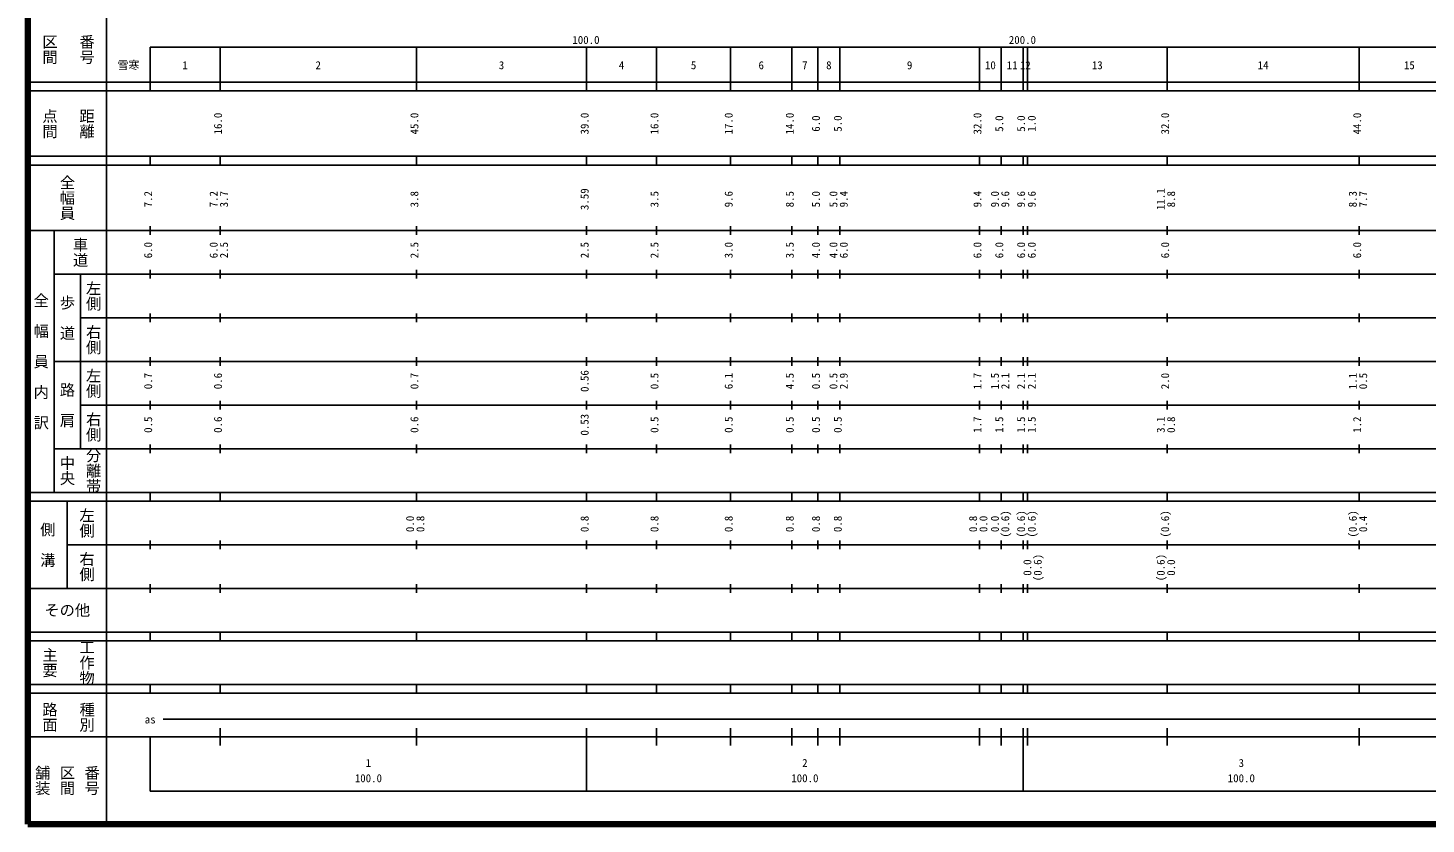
# Model space of a CAD drawing. Units: millimetres on the paper, enlarged 1000 times. Extents: x 40000 to 680000, y 20000 to 380000.
# Drawn here: x 40000 to 360320, y 20000 to 202409 of the extents above; entities that cross this region are included whole.
import ezdxf
from ezdxf.enums import TextEntityAlignment as Align

# ---------------------------------------------------------------- set-up
doc = ezdxf.new("R2010")
doc.units = ezdxf.units.MM
doc.header["$LTSCALE"] = 1000
doc.layers.add('M-TTL', color=2, linetype='Continuous', lineweight=140)
doc.layers.add('M-TTL-BAND', color=7, linetype='Continuous', lineweight=25)
doc.styles.add('@ＭＳ ゴシック', font='')
doc.styles.add('ＭＳ ゴシック', font='')
doc.styles.get('@ＭＳ ゴシック').set_extended_font_data('@MS Gothic')
doc.styles.get('ＭＳ ゴシック').set_extended_font_data('MS Gothic')

msp = doc.modelspace()

# ---------------------------------------------------------------- linework, layer by layer
at = {"layer": 'M-TTL'}
for p, q in [((40000, 380000), (40000, 20000)), ((40000, 20000), (680000, 20000))]:
    msp.add_line(p, q, dxfattribs=at)
at = {"layer": 'M-TTL-BAND'}
for p, q in [((58000, 370000), (58000, 20000)), ((68000, 198000), (579000, 198000)), ((68000, 198000), (68000, 188000)), ((84000, 188000), (84000, 198000)), ((129000, 188000), (129000, 198000)), ((168000, 188000), (168000, 198000)), ((184000, 188000), (184000, 198000)), ((201000, 188000), (201000, 198000)), ((215000, 188000), (215000, 198000)), ((221000, 188000), (221000, 198000)), ((226000, 188000), (226000, 198000)), ((258000, 188000), (258000, 198000)), ((263000, 188000), (263000, 198000)), ((268000, 188000), (268000, 198000)), ((269000, 188000), (269000, 198000)), ((301000, 188000), (301000, 198000)), ((345000, 188000), (345000, 198000)), ((40000, 190000), (579000, 190000)), ((40000, 188000), (579000, 188000)), ((40000, 173000), (579000, 173000)), ((68000, 171000), (68000, 173000)), ((84000, 171000), (84000, 173000)), ((129000, 171000), (129000, 173000)), ((168000, 171000), (168000, 173000)), ((184000, 171000), (184000, 173000)), ((201000, 171000), (201000, 173000)), ((215000, 171000), (215000, 173000)), ((221000, 171000), (221000, 173000)), ((226000, 171000), (226000, 173000)), ((258000, 171000), (258000, 173000)), ((263000, 171000), (263000, 173000)), ((268000, 171000), (268000, 173000)), ((269000, 171000), (269000, 173000)), ((301000, 171000), (301000, 173000)), ((345000, 171000), (345000, 173000)), ((40000, 171000), (579000, 171000)), ((68000, 155000), (68000, 157000)), ((84000, 155000), (84000, 157000)), ((129000, 155000), (129000, 157000)), ((168000, 155000), (168000, 157000)), ((184000, 155000), (184000, 157000)), ((201000, 155000), (201000, 157000)), ((215000, 155000), (215000, 157000)), ((221000, 155000), (221000, 157000)), ((226000, 155000), (226000, 157000)), ((258000, 155000), (258000, 157000)), ((263000, 155000), (263000, 157000)), ((268000, 155000), (268000, 157000)), ((269000, 155000), (269000, 157000)), ((301000, 155000), (301000, 157000)), ((345000, 155000), (345000, 157000)), ((40000, 156000), (579000, 156000)), ((46000, 96000), (46000, 156000)), ((46000, 146000), (579000, 146000)), ((52000, 146000), (52000, 106000)), ((68000, 145000), (68000, 147000)), ((84000, 145000), (84000, 147000)), ((129000, 145000), (129000, 147000)), ((168000, 145000), (168000, 147000)), ((184000, 145000), (184000, 147000)), ((201000, 145000), (201000, 147000)), ((215000, 145000), (215000, 147000)), ((221000, 145000), (221000, 147000)), ((226000, 145000), (226000, 147000)), ((258000, 145000), (258000, 147000)), ((263000, 145000), (263000, 147000)), ((268000, 145000), (268000, 147000)), ((269000, 145000), (269000, 147000)), ((301000, 145000), (301000, 147000)), ((345000, 145000), (345000, 147000)), ((52000, 136000), (579000, 136000)), ((68000, 135000), (68000, 137000)), ((84000, 135000), (84000, 137000)), ((129000, 135000), (129000, 137000)), ((168000, 135000), (168000, 137000)), ((184000, 135000), (184000, 137000)), ((201000, 135000), (201000, 137000)), ((215000, 135000), (215000, 137000)), ((221000, 135000), (221000, 137000)), ((226000, 135000), (226000, 137000)), ((258000, 135000), (258000, 137000)), ((263000, 135000), (263000, 137000)), ((268000, 135000), (268000, 137000)), ((269000, 135000), (269000, 137000)), ((301000, 135000), (301000, 137000)), ((345000, 135000), (345000, 137000)), ((46000, 126000), (579000, 126000)), ((68000, 125000), (68000, 127000)), ((84000, 125000), (84000, 127000)), ((129000, 125000), (129000, 127000)), ((168000, 125000), (168000, 127000)), ((184000, 125000), (184000, 127000)), ((201000, 125000), (201000, 127000)), ((215000, 125000), (215000, 127000)), ((221000, 125000), (221000, 127000)), ((226000, 125000), (226000, 127000)), ((258000, 125000), (258000, 127000)), ((263000, 125000), (263000, 127000)), ((268000, 125000), (268000, 127000)), ((269000, 125000), (269000, 127000)), ((301000, 125000), (301000, 127000)), ((345000, 125000), (345000, 127000)), ((52000, 116000), (579000, 116000)), ((68000, 115000), (68000, 117000)), ((84000, 115000), (84000, 117000)), ((129000, 115000), (129000, 117000)), ((168000, 115000), (168000, 117000)), ((184000, 115000), (184000, 117000)), ((201000, 115000), (201000, 117000)), ((215000, 115000), (215000, 117000)), ((221000, 115000), (221000, 117000)), ((226000, 115000), (226000, 117000)), ((258000, 115000), (258000, 117000)), ((263000, 115000), (263000, 117000)), ((268000, 115000), (268000, 117000)), ((269000, 115000), (269000, 117000)), ((301000, 115000), (301000, 117000)), ((345000, 115000), (345000, 117000)), ((46000, 106000), (579000, 106000)), ((68000, 105000), (68000, 107000)), ((84000, 105000), (84000, 107000)), ((129000, 105000), (129000, 107000)), ((168000, 105000), (168000, 107000)), ((184000, 105000), (184000, 107000)), ((201000, 105000), (201000, 107000)), ((215000, 105000), (215000, 107000)), ((221000, 105000), (221000, 107000)), ((226000, 105000), (226000, 107000)), ((258000, 105000), (258000, 107000)), ((263000, 105000), (263000, 107000)), ((268000, 105000), (268000, 107000)), ((269000, 105000), (269000, 107000)), ((301000, 105000), (301000, 107000)), ((345000, 105000), (345000, 107000)), ((40000, 96000), (579000, 96000)), ((40000, 94000), (579000, 94000)), ((49000, 94000), (49000, 74000)), ((68000, 94000), (68000, 96000)), ((84000, 94000), (84000, 96000)), ((129000, 94000), (129000, 96000)), ((168000, 94000), (168000, 96000)), ((184000, 94000), (184000, 96000)), ((201000, 94000), (201000, 96000)), ((215000, 94000), (215000, 96000)), ((221000, 94000), (221000, 96000)), ((226000, 94000), (226000, 96000)), ((258000, 94000), (258000, 96000)), ((263000, 94000), (263000, 96000)), ((268000, 94000), (268000, 96000)), ((269000, 94000), (269000, 96000)), ((301000, 94000), (301000, 96000)), ((345000, 94000), (345000, 96000)), ((49000, 84000), (579000, 84000)), ((68000, 83000), (68000, 85000)), ((84000, 83000), (84000, 85000)), ((129000, 83000), (129000, 85000)), ((168000, 83000), (168000, 85000)), ((184000, 83000), (184000, 85000)), ((201000, 83000), (201000, 85000)), ((215000, 83000), (215000, 85000)), ((221000, 83000), (221000, 85000)), ((226000, 83000), (226000, 85000)), ((258000, 83000), (258000, 85000)), ((263000, 83000), (263000, 85000)), ((268000, 83000), (268000, 85000)), ((269000, 83000), (269000, 85000)), ((301000, 83000), (301000, 85000)), ((345000, 83000), (345000, 85000)), ((40000, 74000), (579000, 74000)), ((68000, 73000), (68000, 75000)), ((84000, 73000), (84000, 75000)), ((129000, 73000), (129000, 75000)), ((168000, 73000), (168000, 75000)), ((184000, 73000), (184000, 75000)), ((201000, 73000), (201000, 75000)), ((215000, 73000), (215000, 75000)), ((221000, 73000), (221000, 75000)), ((226000, 73000), (226000, 75000)), ((258000, 73000), (258000, 75000)), ((263000, 73000), (263000, 75000)), ((268000, 73000), (268000, 75000)), ((269000, 73000), (269000, 75000)), ((301000, 73000), (301000, 75000)), ((345000, 73000), (345000, 75000)), ((40000, 64000), (579000, 64000)), ((40000, 62000), (579000, 62000)), ((68000, 62000), (68000, 64000)), ((84000, 62000), (84000, 64000)), ((129000, 62000), (129000, 64000)), ((168000, 62000), (168000, 64000)), ((184000, 62000), (184000, 64000)), ((201000, 62000), (201000, 64000)), ((215000, 62000), (215000, 64000)), ((221000, 62000), (221000, 64000)), ((226000, 62000), (226000, 64000)), ((258000, 62000), (258000, 64000)), ((263000, 62000), (263000, 64000)), ((268000, 62000), (268000, 64000)), ((269000, 62000), (269000, 64000)), ((301000, 62000), (301000, 64000)), ((345000, 62000), (345000, 64000)), ((40000, 52000), (579000, 52000)), ((68000, 50000), (68000, 52000)), ((84000, 50000), (84000, 52000)), ((129000, 50000), (129000, 52000)), ((168000, 50000), (168000, 52000)), ((184000, 50000), (184000, 52000)), ((201000, 50000), (201000, 52000)), ((215000, 50000), (215000, 52000)), ((221000, 50000), (221000, 52000)), ((226000, 50000), (226000, 52000)), ((258000, 50000), (258000, 52000)), ((263000, 50000), (263000, 52000)), ((268000, 50000), (268000, 52000)), ((269000, 50000), (269000, 52000)), ((301000, 50000), (301000, 52000)), ((345000, 50000), (345000, 52000)), ((40000, 50000), (579000, 50000)), ((71000, 44000), (396500, 44000)), ((84000, 38000), (84000, 42000)), ((129000, 38000), (129000, 42000)), ((168000, 27500), (168000, 42000)), ((184000, 38000), (184000, 42000)), ((201000, 38000), (201000, 42000)), ((215000, 38000), (215000, 42000)), ((221000, 38000), (221000, 42000)), ((226000, 38000), (226000, 42000)), ((258000, 38000), (258000, 42000)), ((263000, 38000), (263000, 42000)), ((268000, 27500), (268000, 42000)), ((269000, 38000), (269000, 42000)), ((301000, 38000), (301000, 42000)), ((345000, 38000), (345000, 42000)), ((40000, 40000), (579000, 40000)), ((68000, 40000), (68000, 27500)), ((68000, 27500), (579000, 27500))]:
    msp.add_line(p, q, dxfattribs=at)

# ---------------------------------------------------------------- texts
at = {"layer": 'M-TTL-BAND', "style": '@ＭＳ ゴシック'}
for s, p in [('区間', (45000, 197500)), ('番号', (53500, 197500)), ('点間', (45000, 180500)), ('距離', (53500, 180500)), ('全幅員', (49000, 163500)), ('車道', (52000, 151000)), ('左側', (55000, 141000)), ('全\u3000幅\u3000員\u3000内\u3000訳', (43000, 126000)), ('歩\u3000道', (49000, 136000)), ('右側', (55000, 131000)), ('左側', (55000, 121000)), ('路\u3000肩', (49000, 116000)), ('右側', (55000, 111000)), ('分離帯', (55000, 101000)), ('中央', (49000, 101000)), ('左側', (53500, 89000)), ('側\u3000溝', (44500, 84000)), ('右側', (53500, 79000)), ('工作物', (53500, 57000)), ('主要', (45000, 57000)), ('路面', (45000, 44500)), ('種別', (53500, 44500)), ('舗装', (43333, 30000)), ('区間', (49000, 30000)), ('番号', (54667, 30000))]:
    msp.add_text(s, height=2566, rotation=270, dxfattribs=at).set_placement(p, align=Align.MIDDLE_CENTER)
at = {"layer": 'M-TTL-BAND', "style": 'ＭＳ ゴシック'}
for s, p in [('100.0', (167844, 198195)), ('200.0', (267844, 198195)), ('雪寒', (63017, 192405)), ('1', (76000, 192405)), ('2', (106500, 192405)), ('3', (148500, 192405)), ('4', (176000, 192405)), ('5', (192500, 192405)), ('6', (208000, 192405)), ('7', (218000, 192405)), ('8', (223500, 192405)), ('9', (242000, 192405)), ('10', (260500, 192405)), ('11', (265500, 192405)), ('12', (268500, 192405)), ('13', (285000, 192405)), ('14', (323000, 192405)), ('15', (356500, 192405)), ('as', (68000, 42500)), ('1', (118000, 32523)), ('2', (218000, 32523)), ('3', (318000, 32523)), ('100.0', (118000, 29033)), ('100.0', (218000, 29033)), ('100.0', (318000, 29033))]:
    msp.add_text(s, height=1833, dxfattribs=at).set_placement(p, align=Align.BOTTOM_CENTER)
for s, p in [('16.0', (85000, 180500)), ('45.0', (130000, 180500)), ('39.0', (169000, 180500)), ('16.0', (185000, 180500)), ('17.0', (202000, 180500)), ('14.0', (216000, 180500)), ('32.0', (259000, 180500)), ('32.0', (302000, 180500)), ('44.0', (346000, 180500)), ('6.0', (222000, 180500)), ('5.0', (227000, 180500)), ('5.0', (264000, 180500)), ('5.0', (269000, 180500)), ('1.0', (271443, 180500)), ('7.2', (69000, 163174)), ('7.2', (84000, 163174)), ('3.7', (86370, 163174)), ('3.8', (130000, 163174)), ('3.59', (169000, 163174)), ('3.5', (185000, 163174)), ('9.6', (202000, 163174)), ('8.5', (216000, 163174)), ('5.0', (222000, 163174)), ('5.0', (226000, 163174)), ('9.4', (228370, 163174)), ('9.4', (259000, 163174)), ('9.0', (263000, 163174)), ('9.6', (265370, 163174)), ('9.6', (269000, 163174)), ('9.6', (271443, 163174)), ('11.1', (301000, 163174)), ('8.8', (303370, 163174)), ('8.3', (345000, 163174)), ('7.7', (347370, 163174)), ('6.0', (69000, 151500)), ('6.0', (84000, 151500)), ('2.5', (86370, 151500)), ('2.5', (130000, 151500)), ('2.5', (169000, 151500)), ('2.5', (185000, 151500)), ('3.0', (202000, 151500)), ('3.5', (216000, 151500)), ('4.0', (222000, 151500)), ('4.0', (226000, 151500)), ('6.0', (228370, 151500)), ('6.0', (259000, 151500)), ('6.0', (264000, 151500)), ('6.0', (269000, 151500)), ('6.0', (271443, 151500)), ('6.0', (302000, 151500)), ('6.0', (346000, 151500)), ('0.7', (69000, 121500)), ('0.6', (85000, 121500)), ('0.7', (130000, 121500)), ('0.56', (169000, 121500)), ('0.5', (185000, 121500)), ('6.1', (202000, 121500)), ('4.5', (216000, 121500)), ('0.5', (222000, 121500)), ('0.5', (226000, 121500)), ('2.9', (228370, 121500)), ('1.7', (259000, 121500)), ('1.5', (263000, 121500)), ('2.1', (265370, 121500)), ('2.1', (269000, 121500)), ('2.1', (271443, 121500)), ('2.0', (302000, 121500)), ('1.1', (345000, 121500)), ('0.5', (347370, 121500)), ('0.5', (69000, 111500)), ('0.6', (85000, 111500)), ('0.6', (130000, 111500)), ('0.53', (169000, 111500)), ('0.5', (185000, 111500)), ('0.5', (202000, 111500)), ('0.5', (216000, 111500)), ('0.5', (222000, 111500)), ('0.5', (227000, 111500)), ('1.7', (259000, 111500)), ('1.5', (264000, 111500)), ('1.5', (269000, 111500)), ('1.5', (271443, 111500)), ('3.1', (301000, 111500)), ('0.8', (303370, 111500)), ('1.2', (346000, 111500)), ('0.0', (129000, 88764)), ('0.8', (131370, 88764)), ('0.8', (169000, 88764)), ('0.8', (185000, 88764)), ('0.8', (202000, 88764)), ('0.8', (216000, 88764)), ('0.8', (222000, 88764)), ('0.8', (227000, 88764)), ('0.8', (258000, 88764)), ('0.0', (260370, 88764)), ('0.0', (263000, 88764)), ('(0.6)', (265370, 88764)), ('(0.6)', (269000, 88764)), ('(0.6)', (271443, 88764)), ('(0.6)', (302000, 88764)), ('(0.6)', (345000, 88764)), ('0.4', (347370, 88764)), ('0.0', (270443, 78764)), ('(0.6)', (272813, 78764)), ('(0.6)', (301000, 78764)), ('0.0', (303370, 78764))]:
    msp.add_text(s, height=1833, rotation=90, dxfattribs=at).set_placement(p, align=Align.BOTTOM_CENTER)
msp.add_text('その他', height=2566, dxfattribs=at).set_placement((49000, 69000), align=Align.MIDDLE_CENTER)

doc.saveas('drawing.dxf')
